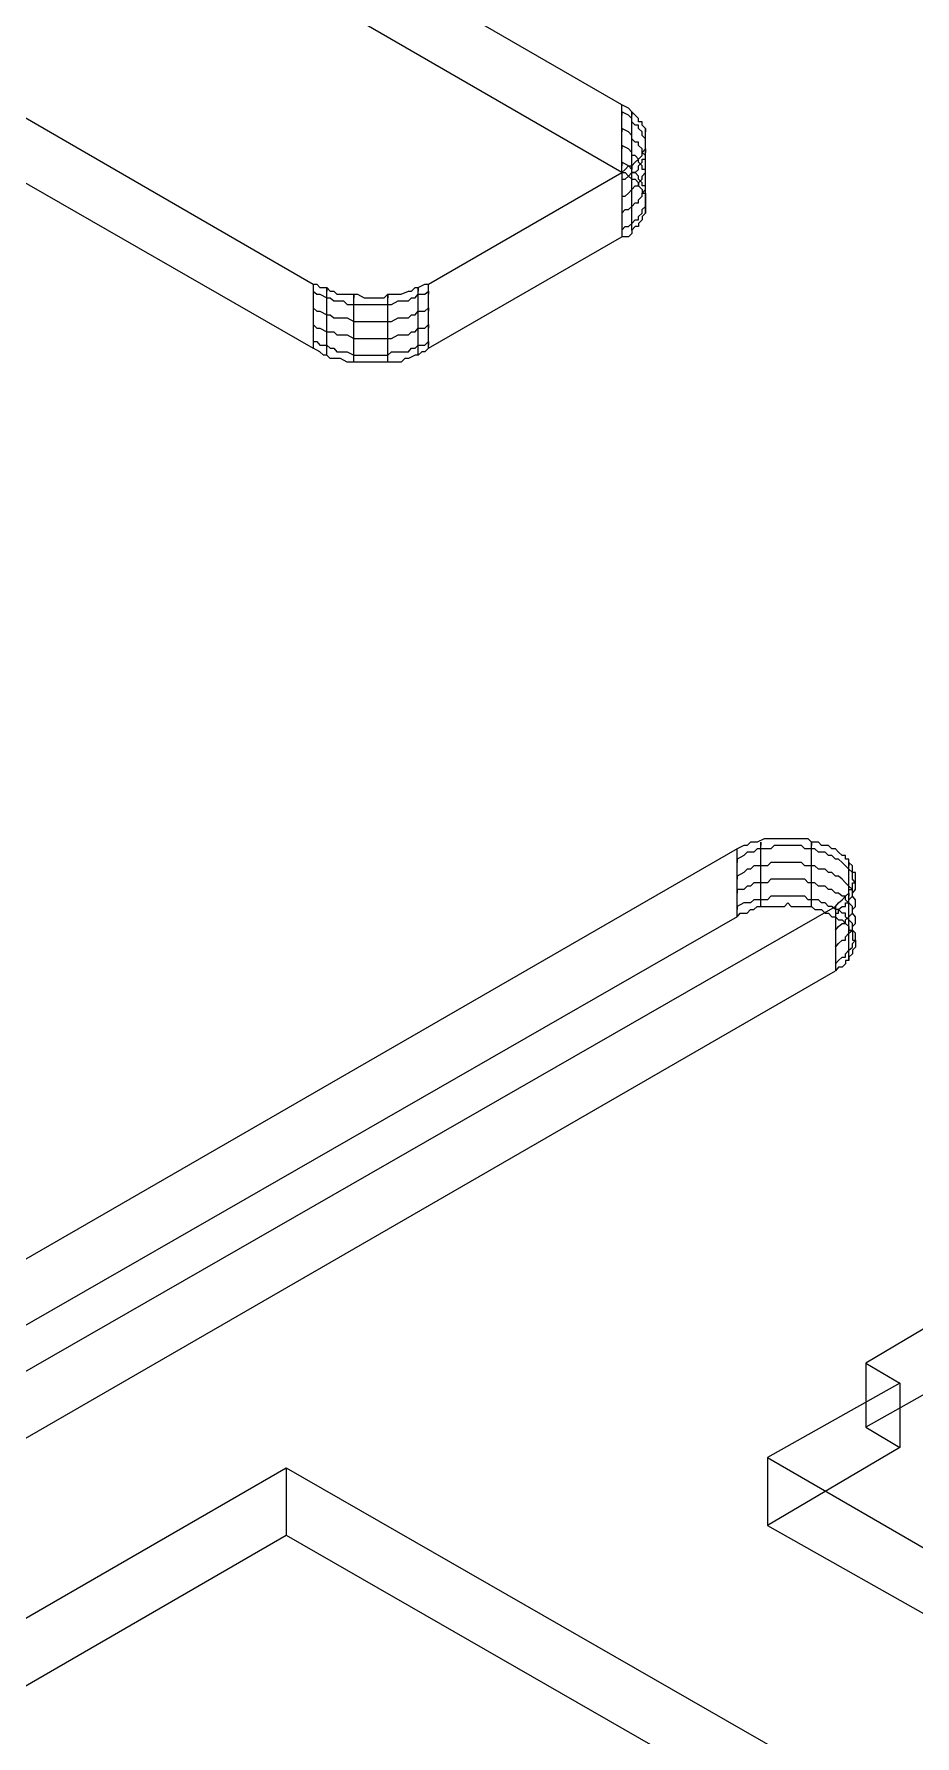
# Model space of a CAD drawing. Header units: millimetres. Extents: x 0 to 2112, y 8 to 1252.
# Drawn here: x 706.8 to 775.4, y 646 to 778.6 of the extents above; entities that cross this region are included whole.
import ezdxf

# ---------------------------------------------------------------- set-up
doc = ezdxf.new("R2010")
doc.units = ezdxf.units.MM
doc.layers.get('0').update_dxf_attribs({"linetype": 'CONTINUOUS'})

msp = doc.modelspace()

# ---------------------------------------------------------------- linework, layer by layer
at = {"color": 9}
for p, q in [((752.609, 773.056), (686.622, 811.241)), ((752.609, 773.056), (686.622, 811.241)), ((752.609, 767.793), (686.622, 805.977)), ((752.609, 767.793), (686.622, 805.977)), ((662.598, 797.299), (728.585, 759.086)), ((662.598, 797.299), (728.585, 759.086)), ((662.598, 792.011), (728.585, 754.098)), ((662.598, 792.011), (728.585, 754.098)), ((753.131, 772.806), (752.609, 773.056)), ((752.609, 767.793), (752.609, 773.056)), ((752.609, 767.793), (752.609, 773.056)), ((753.131, 772.806), (752.609, 773.056)), ((753.131, 772.255), (752.609, 772.53)), ((752.609, 772.53), (752.609, 772.255)), ((753.406, 772.53), (753.131, 772.806)), ((753.406, 772.53), (753.131, 772.806)), ((753.406, 772.008), (753.131, 772.255)), ((753.657, 772.255), (753.406, 772.53)), ((753.406, 772.53), (753.406, 772.53)), ((753.406, 767.267), (753.406, 772.53)), ((753.406, 772.53), (753.406, 772.255)), ((753.657, 772.255), (753.406, 772.53)), ((753.406, 772.53), (753.406, 772.53)), ((753.406, 771.733), (753.406, 772.008)), ((753.657, 771.483), (753.406, 771.733)), ((753.932, 772.008), (753.657, 772.255)), ((753.932, 772.008), (753.657, 772.255)), ((753.932, 771.733), (753.932, 772.008)), ((753.932, 771.733), (753.932, 772.008)), ((754.207, 771.733), (753.932, 771.733)), ((754.207, 771.733), (753.932, 771.733)), ((754.207, 771.483), (754.207, 771.733)), ((754.207, 771.483), (754.207, 771.733)), ((753.131, 770.961), (752.609, 771.208)), ((752.609, 771.208), (752.609, 770.961)), ((753.406, 770.685), (753.131, 770.961)), ((753.406, 770.41), (753.406, 770.685)), ((753.657, 770.163), (753.406, 770.41)), ((753.932, 771.483), (753.657, 771.483)), ((753.932, 771.208), (753.932, 771.483)), ((754.207, 770.961), (753.932, 771.208)), ((754.454, 771.208), (754.207, 771.483)), ((754.454, 771.208), (754.207, 771.483)), ((754.207, 770.685), (754.207, 770.961)), ((754.454, 770.41), (754.207, 770.685)), ((754.454, 770.961), (754.454, 771.208)), ((754.454, 765.948), (754.454, 771.208)), ((754.454, 771.208), (754.454, 770.961)), ((754.454, 770.961), (754.454, 771.208)), ((754.454, 770.685), (754.454, 770.961)), ((754.454, 770.685), (754.454, 770.961)), ((754.454, 770.41), (754.454, 770.685)), ((754.454, 770.41), (754.454, 770.685)), ((754.454, 770.163), (754.454, 770.41)), ((754.454, 770.163), (754.454, 770.41)), ((754.454, 770.41), (754.454, 770.41)), ((754.454, 770.163), (754.454, 770.41)), ((753.131, 769.638), (752.609, 769.888)), ((752.609, 769.888), (752.609, 769.638)), ((753.406, 769.363), (753.131, 769.638)), ((753.406, 769.116), (753.406, 769.363)), ((753.657, 769.116), (753.406, 769.116)), ((753.932, 770.163), (753.657, 770.163)), ((753.932, 768.84), (753.657, 769.116)), ((753.932, 769.888), (753.932, 770.163)), ((754.207, 769.638), (753.932, 769.888)), ((753.932, 768.84), (754.207, 769.116)), ((753.932, 768.84), (754.207, 769.116)), ((754.207, 769.363), (754.454, 769.638)), ((754.207, 769.363), (754.207, 769.638)), ((754.207, 769.363), (754.454, 769.638)), ((754.207, 769.116), (754.207, 769.363)), ((754.454, 769.116), (754.207, 769.363)), ((754.207, 769.116), (754.207, 769.363)), ((754.454, 769.888), (754.454, 770.163)), ((754.454, 770.163), (754.454, 770.163)), ((754.454, 769.888), (754.454, 770.163)), ((754.454, 769.888), (754.454, 770.163)), ((754.454, 770.163), (754.454, 770.163)), ((754.454, 769.638), (754.454, 769.888)), ((754.454, 769.638), (754.454, 769.888)), ((754.454, 769.638), (754.454, 769.888)), ((754.454, 764.625), (754.454, 769.638)), ((754.454, 769.638), (754.454, 769.363)), ((754.454, 769.363), (754.454, 769.638)), ((754.454, 769.116), (754.454, 769.363)), ((754.454, 768.84), (754.454, 769.116)), ((754.454, 769.116), (754.454, 769.116)), ((754.454, 768.84), (754.454, 769.116)), ((737.567, 759.086), (752.609, 767.793)), ((737.567, 759.086), (752.609, 767.793)), ((753.131, 768.315), (752.609, 768.59)), ((752.609, 768.59), (752.609, 768.315)), ((752.609, 767.793), (752.884, 768.04)), ((752.609, 767.793), (752.884, 768.04)), ((752.609, 767.793), (752.884, 767.793)), ((752.609, 767.793), (752.609, 762.776)), ((752.609, 767.793), (752.884, 767.793)), ((752.609, 767.793), (752.609, 762.776)), ((752.884, 768.04), (753.131, 768.315)), ((752.884, 768.04), (753.131, 768.315)), ((752.884, 767.793), (753.131, 767.517)), ((752.884, 767.793), (753.131, 767.517)), ((753.131, 768.315), (753.406, 768.315)), ((753.406, 768.04), (753.131, 768.315)), ((753.131, 768.315), (753.406, 768.315)), ((753.131, 767.517), (753.406, 767.793)), ((753.406, 768.315), (753.657, 768.59)), ((753.406, 768.315), (753.657, 768.59)), ((753.406, 763.302), (753.406, 768.315)), ((753.406, 768.315), (753.406, 768.04)), ((753.406, 767.793), (753.406, 768.04)), ((753.657, 767.793), (753.406, 767.793)), ((753.406, 767.793), (753.657, 767.793)), ((753.657, 768.59), (753.932, 768.84)), ((753.657, 768.59), (753.932, 768.84)), ((753.657, 767.793), (753.932, 768.04)), ((753.932, 767.517), (753.657, 767.793)), ((753.932, 768.84), (753.932, 768.84)), ((753.932, 768.59), (753.932, 768.84)), ((753.932, 768.84), (753.932, 768.84)), ((754.207, 768.315), (753.932, 768.59)), ((753.932, 768.315), (754.207, 768.59)), ((753.932, 768.04), (753.932, 768.315)), ((754.207, 768.59), (754.207, 768.84)), ((754.207, 768.84), (754.454, 768.84)), ((754.207, 768.04), (754.207, 768.315)), ((754.454, 768.04), (754.207, 768.04)), ((754.207, 767.517), (754.454, 767.793)), ((754.454, 768.59), (754.454, 768.84)), ((754.454, 768.315), (754.454, 768.59)), ((754.454, 768.04), (754.454, 768.315)), ((754.454, 767.793), (754.454, 768.04)), ((754.454, 767.793), (754.454, 768.04)), ((754.454, 767.517), (754.454, 767.793)), ((754.454, 767.793), (754.454, 767.793)), ((752.609, 767.267), (752.884, 767.267)), ((752.884, 767.267), (753.131, 767.517)), ((753.131, 767.517), (753.406, 767.267)), ((753.131, 767.517), (753.406, 767.267)), ((753.131, 766.194), (753.406, 766.47)), ((753.406, 767.267), (753.657, 767.267)), ((753.406, 767.267), (753.657, 767.267)), ((753.406, 766.47), (753.657, 766.745)), ((753.657, 767.267), (753.932, 766.992)), ((753.657, 767.267), (753.932, 766.992)), ((753.657, 766.745), (753.932, 766.745)), ((753.932, 767.267), (753.932, 767.517)), ((754.207, 766.992), (753.932, 767.267)), ((753.932, 766.992), (754.207, 767.267)), ((753.932, 766.992), (753.932, 766.745)), ((753.932, 766.745), (753.932, 766.992)), ((753.932, 766.992), (753.932, 766.745)), ((753.932, 766.745), (754.207, 766.47)), ((753.932, 766.745), (754.207, 766.47)), ((754.207, 767.267), (754.207, 767.517)), ((754.207, 766.745), (754.207, 766.992)), ((754.454, 766.745), (754.207, 766.745)), ((754.207, 766.47), (754.207, 766.194)), ((754.207, 766.194), (754.454, 766.47)), ((754.207, 766.47), (754.207, 766.194)), ((754.454, 767.267), (754.454, 767.517)), ((754.454, 766.992), (754.454, 767.267)), ((754.454, 766.745), (754.454, 766.992)), ((754.454, 766.47), (754.454, 766.745)), ((754.454, 766.47), (754.454, 766.745)), ((754.454, 766.194), (754.454, 766.47)), ((754.454, 766.47), (754.454, 766.47)), ((752.609, 765.948), (752.884, 765.948)), ((752.884, 765.948), (753.131, 766.194)), ((753.131, 764.9), (753.406, 765.147)), ((753.406, 765.147), (753.657, 765.422)), ((753.657, 765.422), (753.932, 765.422)), ((753.932, 765.672), (754.207, 765.948)), ((753.932, 765.422), (753.932, 765.672)), ((754.207, 766.194), (754.454, 766.194)), ((754.207, 765.948), (754.207, 766.194)), ((754.207, 766.194), (754.454, 766.194)), ((754.207, 764.9), (754.454, 765.147)), ((754.454, 766.194), (754.454, 765.948)), ((754.454, 765.948), (754.454, 766.194)), ((754.454, 766.194), (754.454, 765.948)), ((754.454, 765.948), (754.454, 765.672)), ((754.454, 765.672), (754.454, 765.948)), ((754.454, 765.948), (754.454, 765.672)), ((754.454, 765.672), (754.454, 765.422)), ((754.454, 765.422), (754.454, 765.672)), ((754.454, 765.672), (754.454, 765.422)), ((754.454, 765.422), (754.454, 765.147)), ((754.454, 765.147), (754.454, 765.422)), ((754.454, 765.422), (754.454, 765.422)), ((754.454, 765.422), (754.454, 765.147)), ((754.454, 765.147), (754.454, 764.9)), ((754.454, 765.147), (754.454, 764.9)), ((752.609, 764.625), (752.884, 764.9)), ((752.884, 764.9), (753.131, 764.9)), ((753.131, 763.577), (753.406, 763.824)), ((753.406, 763.824), (753.657, 764.099)), ((753.657, 764.099), (753.932, 764.099)), ((753.932, 764.374), (754.207, 764.625)), ((753.932, 764.099), (753.932, 764.374)), ((754.207, 764.099), (753.932, 763.824)), ((754.207, 764.099), (753.932, 763.824)), ((753.932, 763.824), (753.932, 763.577)), ((753.932, 763.824), (753.932, 763.577)), ((754.207, 764.625), (754.207, 764.9)), ((754.454, 764.625), (754.207, 764.374)), ((754.454, 764.625), (754.207, 764.374)), ((754.207, 764.374), (754.207, 764.099)), ((754.207, 764.374), (754.207, 764.099)), ((754.454, 764.9), (754.454, 764.625)), ((754.454, 764.9), (754.454, 764.625)), ((754.454, 764.625), (754.454, 764.625)), ((754.454, 764.625), (754.454, 764.625)), ((737.567, 754.098), (752.609, 762.776)), ((737.567, 754.098), (752.609, 762.776)), ((752.609, 763.302), (752.884, 763.577)), ((753.131, 762.776), (752.609, 762.776)), ((753.131, 762.776), (752.609, 762.776)), ((752.884, 763.577), (753.131, 763.577)), ((753.406, 763.051), (753.131, 762.776)), ((753.406, 763.051), (753.131, 762.776)), ((753.657, 763.577), (753.406, 763.302)), ((753.657, 763.577), (753.406, 763.302)), ((753.406, 763.302), (753.406, 763.051)), ((753.406, 763.302), (753.406, 763.051)), ((753.932, 763.577), (753.657, 763.577)), ((753.932, 763.577), (753.657, 763.577)), ((728.585, 759.086), (728.86, 759.086)), ((728.585, 759.086), (728.585, 754.098)), ((728.585, 759.086), (728.86, 759.086)), ((728.585, 759.086), (728.585, 754.098)), ((728.585, 758.56), (728.86, 758.313)), ((728.86, 759.086), (729.107, 758.839)), ((728.86, 759.086), (729.107, 758.839)), ((729.107, 758.839), (729.657, 758.839)), ((729.107, 758.839), (729.657, 758.839)), ((729.657, 758.839), (729.908, 758.56)), ((729.657, 753.576), (729.657, 758.839)), ((729.657, 758.839), (729.657, 758.56)), ((729.657, 758.839), (729.908, 758.56)), ((729.908, 758.56), (730.179, 758.56)), ((729.908, 758.56), (730.179, 758.56)), ((730.179, 758.56), (730.43, 758.313)), ((730.179, 758.56), (730.43, 758.313)), ((735.443, 758.313), (735.997, 758.56)), ((735.443, 758.313), (735.997, 758.56)), ((735.997, 758.56), (736.244, 758.56)), ((735.997, 758.56), (736.244, 758.56)), ((736.244, 758.56), (736.519, 758.839)), ((736.244, 758.56), (736.519, 758.839)), ((736.519, 758.839), (736.766, 758.839)), ((736.519, 758.839), (736.766, 758.839)), ((736.766, 758.839), (737.291, 759.086)), ((736.766, 758.839), (737.291, 759.086)), ((736.766, 753.576), (736.766, 758.839)), ((736.766, 758.839), (736.766, 758.56)), ((737.291, 759.086), (737.567, 759.086)), ((737.291, 759.086), (737.567, 759.086)), ((737.291, 758.313), (737.567, 758.56)), ((737.567, 754.098), (737.567, 759.086)), ((737.567, 754.098), (737.567, 759.086)), ((737.567, 758.56), (737.567, 758.313)), ((728.585, 757.241), (728.86, 756.991)), ((728.86, 758.313), (729.107, 758.313)), ((729.107, 758.313), (729.657, 758.038)), ((729.657, 758.038), (729.908, 758.038)), ((729.908, 758.038), (730.179, 757.791)), ((730.179, 757.791), (730.43, 757.791)), ((730.43, 758.313), (730.952, 758.313)), ((730.43, 758.313), (730.952, 758.313)), ((730.43, 757.791), (730.952, 757.791)), ((730.952, 758.313), (731.227, 758.313)), ((730.952, 758.313), (731.227, 758.313)), ((730.952, 757.791), (731.227, 757.516)), ((731.227, 758.313), (731.753, 758.313)), ((731.227, 758.313), (731.753, 758.313)), ((731.227, 757.516), (731.753, 757.516)), ((731.753, 758.313), (732.028, 758.313)), ((731.753, 753.025), (731.753, 758.313)), ((731.753, 758.313), (731.753, 758.038)), ((731.753, 758.313), (732.028, 758.313)), ((731.753, 757.516), (732.028, 757.516)), ((732.028, 758.313), (732.55, 758.038)), ((732.028, 758.313), (732.55, 758.038)), ((732.028, 757.516), (732.55, 757.516)), ((732.55, 758.038), (732.825, 758.038)), ((732.55, 758.038), (732.825, 758.038)), ((732.55, 757.516), (732.825, 757.516)), ((732.825, 758.038), (733.351, 758.038)), ((732.825, 758.038), (733.351, 758.038)), ((732.825, 757.516), (733.351, 757.516)), ((733.351, 758.038), (733.598, 758.038)), ((733.351, 758.038), (733.598, 758.038)), ((733.351, 757.516), (733.598, 757.516)), ((733.598, 758.038), (734.123, 758.038)), ((733.598, 758.038), (734.123, 758.038)), ((733.598, 757.516), (734.123, 757.516)), ((734.123, 758.038), (734.395, 758.313)), ((734.123, 758.038), (734.395, 758.313)), ((734.123, 757.516), (734.395, 757.516)), ((734.395, 758.313), (734.674, 758.313)), ((734.395, 753.025), (734.395, 758.313)), ((734.395, 758.313), (734.395, 758.038)), ((734.395, 758.313), (734.674, 758.313)), ((734.395, 757.516), (734.674, 757.516)), ((734.674, 758.313), (735.196, 758.313)), ((734.674, 758.313), (735.196, 758.313)), ((734.674, 757.516), (735.196, 757.791)), ((735.196, 758.313), (735.443, 758.313)), ((735.196, 758.313), (735.443, 758.313)), ((735.196, 757.791), (735.443, 757.791)), ((735.443, 757.791), (735.997, 757.791)), ((735.997, 757.791), (736.244, 758.038)), ((736.244, 758.038), (736.519, 758.038)), ((736.519, 758.038), (736.766, 758.313)), ((736.766, 758.313), (737.291, 758.313)), ((737.291, 756.991), (737.567, 757.241)), ((737.567, 757.241), (737.567, 756.991)), ((728.585, 755.946), (728.86, 755.668)), ((728.86, 756.991), (729.107, 756.991)), ((728.86, 755.668), (729.107, 755.668)), ((729.107, 756.991), (729.657, 756.715)), ((729.107, 755.668), (729.657, 755.392)), ((729.657, 756.715), (729.908, 756.715)), ((729.908, 756.715), (730.179, 756.468)), ((730.179, 756.468), (730.43, 756.468)), ((730.43, 756.468), (730.952, 756.468)), ((730.952, 756.468), (731.227, 756.468)), ((731.227, 756.468), (731.753, 756.193)), ((731.753, 756.193), (732.028, 756.193)), ((732.028, 756.193), (732.55, 756.193)), ((732.55, 756.193), (732.825, 756.193)), ((732.825, 756.193), (733.351, 756.193)), ((733.351, 756.193), (733.598, 756.193)), ((733.598, 756.193), (734.123, 756.193)), ((734.123, 756.193), (734.395, 756.193)), ((734.395, 756.193), (734.674, 756.193)), ((734.674, 756.193), (735.196, 756.468)), ((735.196, 756.468), (735.443, 756.468)), ((735.443, 756.468), (735.997, 756.468)), ((735.997, 756.468), (736.244, 756.715)), ((736.244, 756.715), (736.519, 756.715)), ((736.519, 756.715), (736.766, 756.991)), ((736.519, 755.392), (736.766, 755.668)), ((736.766, 756.991), (737.291, 756.991)), ((736.766, 755.668), (737.291, 755.668)), ((737.291, 755.668), (737.567, 755.946)), ((737.567, 755.946), (737.567, 755.668)), ((728.585, 754.623), (728.86, 754.623)), ((728.86, 754.623), (729.107, 754.345)), ((729.107, 754.345), (729.657, 754.345)), ((729.657, 755.392), (729.908, 755.392)), ((729.657, 754.345), (729.908, 754.098)), ((729.908, 755.392), (730.179, 755.392)), ((730.179, 755.392), (730.43, 755.146)), ((730.43, 755.146), (730.952, 755.146)), ((730.952, 755.146), (731.227, 755.146)), ((731.227, 755.146), (731.753, 754.87)), ((731.753, 754.87), (732.028, 754.87)), ((732.028, 754.87), (732.55, 754.87)), ((732.55, 754.87), (732.825, 754.87)), ((732.825, 754.87), (733.351, 754.87)), ((733.351, 754.87), (733.598, 754.87)), ((733.598, 754.87), (734.123, 754.87)), ((734.123, 754.87), (734.395, 754.87)), ((734.395, 754.87), (734.674, 754.87)), ((734.674, 754.87), (735.196, 755.146)), ((735.196, 755.146), (735.443, 755.146)), ((735.443, 755.146), (735.997, 755.146)), ((735.997, 755.146), (736.244, 755.392)), ((736.244, 755.392), (736.519, 755.392)), ((736.519, 754.098), (736.766, 754.345)), ((736.766, 754.345), (737.291, 754.345)), ((737.291, 754.345), (737.567, 754.623)), ((737.567, 754.623), (737.567, 754.345)), ((729.107, 753.823), (728.585, 754.098)), ((729.107, 753.823), (728.585, 754.098)), ((729.382, 753.576), (729.107, 753.823)), ((729.382, 753.576), (729.107, 753.823)), ((729.657, 753.576), (729.382, 753.576)), ((729.657, 753.576), (729.382, 753.576)), ((729.908, 753.301), (729.657, 753.576)), ((729.908, 753.301), (729.657, 753.576)), ((729.908, 754.098), (730.179, 754.098)), ((730.43, 753.301), (729.908, 753.301)), ((730.43, 753.301), (729.908, 753.301)), ((730.179, 754.098), (730.43, 753.823)), ((730.43, 753.823), (730.952, 753.823)), ((730.705, 753.301), (730.43, 753.301)), ((730.705, 753.301), (730.43, 753.301)), ((731.227, 753.025), (730.705, 753.301)), ((731.227, 753.025), (730.705, 753.301)), ((730.952, 753.823), (731.227, 753.823)), ((731.227, 753.823), (731.753, 753.576)), ((731.502, 753.025), (731.227, 753.025)), ((731.502, 753.025), (731.227, 753.025)), ((731.753, 753.025), (731.502, 753.025)), ((731.753, 753.025), (731.502, 753.025)), ((731.753, 753.576), (732.028, 753.576)), ((732.275, 753.025), (731.753, 753.025)), ((732.275, 753.025), (731.753, 753.025)), ((732.028, 753.576), (732.55, 753.576)), ((732.55, 753.025), (732.275, 753.025)), ((732.55, 753.025), (732.275, 753.025)), ((732.55, 753.576), (732.825, 753.576)), ((733.076, 753.025), (732.55, 753.025)), ((733.076, 753.025), (732.55, 753.025)), ((732.825, 753.576), (733.351, 753.576)), ((733.351, 753.025), (733.076, 753.025)), ((733.351, 753.025), (733.076, 753.025)), ((733.351, 753.576), (733.598, 753.576)), ((733.873, 753.025), (733.351, 753.025)), ((733.873, 753.025), (733.351, 753.025)), ((733.598, 753.576), (734.123, 753.576)), ((734.123, 753.025), (733.873, 753.025)), ((734.123, 753.025), (733.873, 753.025)), ((734.123, 753.576), (734.395, 753.576)), ((734.674, 753.025), (734.123, 753.025)), ((734.674, 753.025), (734.123, 753.025)), ((734.395, 753.576), (734.674, 753.823)), ((734.674, 753.823), (735.196, 753.823)), ((734.921, 753.025), (734.674, 753.025)), ((734.921, 753.025), (734.674, 753.025)), ((735.443, 753.025), (734.921, 753.025)), ((735.443, 753.025), (734.921, 753.025)), ((735.196, 753.823), (735.443, 753.823)), ((735.443, 753.823), (735.997, 753.823)), ((735.718, 753.301), (735.443, 753.025)), ((735.718, 753.301), (735.443, 753.025)), ((735.997, 753.301), (735.718, 753.301)), ((735.997, 753.301), (735.718, 753.301)), ((735.997, 753.823), (736.244, 754.098)), ((736.519, 753.576), (735.997, 753.301)), ((736.519, 753.576), (735.997, 753.301)), ((736.244, 754.098), (736.519, 754.098)), ((736.766, 753.576), (736.519, 753.576)), ((736.766, 753.576), (736.519, 753.576)), ((737.041, 753.823), (736.766, 753.576)), ((737.041, 753.823), (736.766, 753.576)), ((737.291, 753.823), (737.041, 753.823)), ((737.291, 753.823), (737.041, 753.823)), ((737.567, 754.098), (737.291, 753.823)), ((737.567, 754.098), (737.291, 753.823)), ((761.591, 715.112), (663.921, 658.742)), ((761.591, 715.112), (663.921, 658.742)), ((762.113, 715.359), (761.591, 715.112)), ((762.113, 715.359), (761.591, 715.112)), ((761.591, 709.824), (761.591, 715.112)), ((761.591, 709.824), (761.591, 715.112)), ((762.113, 714.59), (761.591, 714.315)), ((762.392, 715.359), (762.113, 715.359)), ((762.392, 715.359), (762.113, 715.359)), ((762.392, 714.837), (762.113, 714.59)), ((762.639, 715.634), (762.392, 715.359)), ((762.639, 715.634), (762.392, 715.359)), ((762.639, 714.837), (762.392, 714.837)), ((762.914, 715.634), (762.639, 715.634)), ((762.914, 715.634), (762.639, 715.634)), ((762.914, 714.837), (762.639, 714.837)), ((763.161, 715.634), (762.914, 715.634)), ((763.161, 715.634), (762.914, 715.634)), ((763.161, 715.112), (762.914, 714.837)), ((763.715, 715.885), (763.161, 715.634)), ((763.715, 715.885), (763.161, 715.634)), ((763.715, 715.112), (763.161, 715.112)), ((763.436, 710.621), (763.436, 715.634)), ((763.436, 715.634), (763.436, 715.359)), ((763.961, 715.885), (763.715, 715.885)), ((763.961, 715.885), (763.715, 715.885)), ((763.961, 715.112), (763.715, 715.112)), ((764.237, 715.885), (763.961, 715.885)), ((764.237, 715.885), (763.961, 715.885)), ((764.237, 715.112), (763.961, 715.112)), ((764.484, 715.885), (764.237, 715.885)), ((764.484, 715.885), (764.237, 715.885)), ((764.484, 715.359), (764.237, 715.112)), ((764.759, 715.885), (764.484, 715.885)), ((764.759, 715.885), (764.484, 715.885)), ((764.759, 715.359), (764.484, 715.359)), ((765.281, 715.885), (764.759, 715.885)), ((765.281, 715.885), (764.759, 715.885)), ((765.281, 715.359), (764.759, 715.359)), ((765.56, 715.885), (765.281, 715.885)), ((765.56, 715.885), (765.281, 715.885)), ((765.56, 715.359), (765.281, 715.359)), ((765.806, 715.885), (765.56, 715.885)), ((765.806, 715.885), (765.56, 715.885)), ((765.806, 715.359), (765.56, 715.359)), ((766.082, 715.885), (765.806, 715.885)), ((766.082, 715.885), (765.806, 715.885)), ((766.082, 715.359), (765.806, 715.359)), ((766.604, 715.885), (766.082, 715.885)), ((766.604, 715.885), (766.082, 715.885)), ((766.604, 715.359), (766.082, 715.359)), ((766.882, 715.885), (766.604, 715.885)), ((766.882, 715.885), (766.604, 715.885)), ((766.882, 715.112), (766.604, 715.359)), ((767.129, 715.885), (766.882, 715.885)), ((767.129, 715.885), (766.882, 715.885)), ((767.129, 715.112), (766.882, 715.112)), ((767.405, 715.634), (767.129, 715.885)), ((767.405, 715.634), (767.129, 715.885)), ((767.405, 715.112), (767.129, 715.112)), ((767.652, 715.634), (767.405, 715.634)), ((767.405, 710.621), (767.405, 715.634)), ((767.405, 715.634), (767.405, 715.359)), ((767.652, 715.634), (767.405, 715.634)), ((767.652, 715.112), (767.405, 715.112)), ((767.927, 715.634), (767.652, 715.634)), ((767.927, 715.634), (767.652, 715.634)), ((767.927, 714.837), (767.652, 715.112)), ((768.177, 715.359), (767.927, 715.634)), ((768.177, 715.359), (767.927, 715.634)), ((768.177, 714.837), (767.927, 714.837)), ((768.452, 715.359), (768.177, 715.359)), ((768.452, 715.359), (768.177, 715.359)), ((768.452, 714.837), (768.177, 714.837)), ((768.727, 715.359), (768.452, 715.359)), ((768.727, 715.359), (768.452, 715.359)), ((768.727, 714.59), (768.452, 714.837)), ((768.974, 715.112), (768.727, 715.359)), ((768.974, 715.112), (768.727, 715.359)), ((768.974, 714.59), (768.727, 714.59)), ((769.25, 715.112), (768.974, 715.112)), ((769.25, 715.112), (768.974, 715.112)), ((769.25, 714.315), (768.974, 714.59)), ((769.497, 714.837), (769.25, 715.112)), ((769.497, 714.837), (769.25, 715.112)), ((769.775, 714.59), (769.497, 714.837)), ((769.775, 714.59), (769.497, 714.837)), ((770.05, 714.59), (769.775, 714.59)), ((770.05, 714.59), (769.775, 714.59)), ((770.05, 714.315), (770.05, 714.59)), ((770.05, 714.315), (770.05, 714.59)), ((761.591, 714.315), (761.591, 714.04)), ((762.113, 713.267), (761.591, 712.992)), ((762.392, 713.514), (762.113, 713.267)), ((762.639, 713.514), (762.392, 713.514)), ((762.914, 713.789), (762.639, 713.514)), ((763.161, 713.789), (762.914, 713.789)), ((763.715, 713.789), (763.161, 713.789)), ((763.961, 713.789), (763.715, 713.789)), ((764.237, 714.04), (763.961, 713.789)), ((764.484, 714.04), (764.237, 714.04)), ((764.759, 714.04), (764.484, 714.04)), ((765.281, 714.04), (764.759, 714.04)), ((765.56, 714.04), (765.281, 714.04)), ((765.806, 714.04), (765.56, 714.04)), ((766.082, 714.04), (765.806, 714.04)), ((766.604, 714.04), (766.082, 714.04)), ((766.882, 713.789), (766.604, 714.04)), ((767.129, 713.789), (766.882, 713.789)), ((767.405, 713.789), (767.129, 713.789)), ((767.652, 713.789), (767.405, 713.789)), ((767.927, 713.514), (767.652, 713.789)), ((768.177, 713.514), (767.927, 713.514)), ((768.452, 713.514), (768.177, 713.514)), ((768.727, 713.267), (768.452, 713.514)), ((768.974, 713.267), (768.727, 713.267)), ((769.25, 712.992), (768.974, 713.267)), ((769.497, 714.315), (769.25, 714.315)), ((769.775, 714.04), (769.497, 714.315)), ((770.05, 713.789), (769.775, 714.04)), ((770.297, 714.315), (770.05, 714.315)), ((770.297, 714.315), (770.05, 714.315)), ((770.297, 713.514), (770.05, 713.789)), ((770.05, 713.789), (770.05, 713.789)), ((770.297, 714.04), (770.297, 714.315)), ((770.297, 714.04), (770.297, 714.315)), ((770.573, 713.789), (770.297, 714.04)), ((770.297, 708.776), (770.297, 714.04)), ((770.297, 714.04), (770.297, 713.789)), ((770.573, 713.789), (770.297, 714.04)), ((770.573, 713.267), (770.297, 713.514)), ((770.297, 713.514), (770.297, 713.514)), ((770.573, 713.514), (770.573, 713.789)), ((770.573, 713.789), (770.573, 713.789)), ((770.573, 713.514), (770.573, 713.789)), ((770.573, 713.789), (770.573, 713.789)), ((770.573, 713.267), (770.573, 713.514)), ((770.573, 713.267), (770.573, 713.514)), ((770.819, 713.267), (770.573, 713.267)), ((770.573, 712.992), (770.573, 713.267)), ((770.819, 713.267), (770.573, 713.267)), ((770.819, 712.992), (770.819, 713.267)), ((770.819, 712.992), (770.819, 713.267)), ((761.591, 712.992), (761.591, 712.745)), ((762.113, 711.944), (761.591, 711.944)), ((761.591, 711.944), (761.591, 711.669)), ((762.392, 712.191), (762.113, 711.944)), ((762.639, 712.191), (762.392, 712.191)), ((762.914, 712.466), (762.639, 712.191)), ((763.161, 712.466), (762.914, 712.466)), ((763.715, 712.466), (763.161, 712.466)), ((763.961, 712.466), (763.715, 712.466)), ((764.237, 712.745), (763.961, 712.466)), ((764.484, 712.745), (764.237, 712.745)), ((764.759, 712.745), (764.484, 712.745)), ((765.281, 712.745), (764.759, 712.745)), ((765.56, 712.745), (765.281, 712.745)), ((765.806, 712.745), (765.56, 712.745)), ((766.082, 712.745), (765.806, 712.745)), ((766.604, 712.745), (766.082, 712.745)), ((766.882, 712.745), (766.604, 712.745)), ((767.129, 712.466), (766.882, 712.745)), ((767.405, 712.466), (767.129, 712.466)), ((767.652, 712.466), (767.405, 712.466)), ((767.927, 712.191), (767.652, 712.466)), ((768.177, 712.191), (767.927, 712.191)), ((768.452, 712.191), (768.177, 712.191)), ((768.727, 711.944), (768.452, 712.191)), ((768.974, 711.944), (768.727, 711.944)), ((769.25, 711.669), (768.974, 711.944)), ((769.497, 712.992), (769.25, 712.992)), ((769.775, 712.745), (769.497, 712.992)), ((770.05, 712.466), (769.775, 712.745)), ((770.297, 712.191), (770.05, 712.466)), ((770.05, 712.466), (770.05, 712.466)), ((770.573, 711.944), (770.297, 712.191)), ((770.297, 712.191), (770.297, 712.191)), ((770.297, 711.669), (770.297, 711.944)), ((770.297, 711.944), (770.573, 711.944)), ((770.297, 711.669), (770.297, 711.944)), ((770.297, 711.944), (770.573, 711.944)), ((770.573, 712.745), (770.573, 712.992)), ((770.819, 712.466), (770.573, 712.745)), ((770.573, 712.745), (770.573, 712.745)), ((770.573, 712.191), (770.573, 712.466)), ((770.573, 712.466), (770.819, 712.466)), ((770.573, 712.191), (770.573, 712.466)), ((770.573, 712.466), (770.819, 712.466)), ((770.573, 711.944), (770.573, 712.191)), ((770.573, 711.944), (770.573, 712.191)), ((770.573, 711.669), (770.573, 711.944)), ((770.573, 711.669), (770.819, 711.944)), ((770.819, 712.745), (770.819, 712.992)), ((770.819, 712.745), (770.819, 712.992)), ((770.819, 712.466), (770.819, 712.745)), ((770.819, 712.466), (770.819, 712.745)), ((770.819, 712.191), (770.819, 712.466)), ((770.819, 711.944), (770.819, 712.191)), ((770.819, 712.191), (770.819, 712.191)), ((671.58, 654.526), (769.25, 710.621)), ((671.58, 654.526), (769.25, 710.621)), ((762.113, 710.897), (761.591, 710.621)), ((761.591, 710.621), (761.591, 710.375)), ((762.392, 710.897), (762.113, 710.897)), ((762.639, 710.897), (762.392, 710.897)), ((762.914, 711.144), (762.639, 710.897)), ((763.161, 711.144), (762.914, 711.144)), ((762.914, 710.375), (763.161, 710.621)), ((762.914, 710.375), (763.161, 710.621)), ((763.715, 711.144), (763.161, 711.144)), ((763.161, 710.621), (763.715, 710.621)), ((763.161, 710.621), (763.715, 710.621)), ((763.961, 711.144), (763.715, 711.144)), ((763.715, 710.621), (763.961, 710.621)), ((763.715, 710.621), (763.961, 710.621)), ((764.237, 711.422), (763.961, 711.144)), ((763.961, 710.621), (764.237, 710.621)), ((763.961, 710.621), (764.237, 710.621)), ((764.484, 711.422), (764.237, 711.422)), ((764.237, 710.621), (764.484, 710.621)), ((764.237, 710.621), (764.484, 710.621)), ((764.759, 711.422), (764.484, 711.422)), ((764.484, 710.621), (764.759, 710.621)), ((764.484, 710.621), (764.759, 710.621)), ((765.281, 711.422), (764.759, 711.422)), ((764.759, 710.621), (765.281, 710.621)), ((764.759, 710.621), (765.281, 710.621)), ((765.56, 711.422), (765.281, 711.422)), ((765.281, 710.621), (765.56, 710.897)), ((765.281, 710.621), (765.56, 710.897)), ((765.806, 711.422), (765.56, 711.422)), ((765.56, 710.897), (765.806, 710.621)), ((765.56, 710.897), (765.806, 710.621)), ((766.082, 711.422), (765.806, 711.422)), ((765.806, 710.621), (766.082, 710.621)), ((765.806, 710.621), (766.082, 710.621)), ((766.604, 711.422), (766.082, 711.422)), ((766.082, 710.621), (766.604, 710.621)), ((766.082, 710.621), (766.604, 710.621)), ((766.882, 711.422), (766.604, 711.422)), ((766.604, 710.621), (766.882, 710.621)), ((766.604, 710.621), (766.882, 710.621)), ((767.129, 711.144), (766.882, 711.422)), ((766.882, 710.621), (767.129, 710.621)), ((766.882, 710.621), (767.129, 710.621)), ((767.405, 711.144), (767.129, 711.144)), ((767.129, 710.621), (767.405, 710.621)), ((767.129, 710.621), (767.405, 710.621)), ((767.652, 711.144), (767.405, 711.144)), ((767.405, 710.621), (767.652, 710.375)), ((767.405, 710.621), (767.652, 710.375)), ((767.927, 711.144), (767.652, 711.144)), ((768.177, 710.897), (767.927, 711.144)), ((768.452, 710.897), (768.177, 710.897)), ((768.727, 710.621), (768.452, 710.897)), ((768.974, 710.621), (768.727, 710.621)), ((769.25, 710.375), (768.974, 710.621)), ((769.497, 711.669), (769.25, 711.669)), ((769.25, 710.621), (769.497, 710.897)), ((769.25, 710.621), (769.497, 710.897)), ((769.25, 710.621), (769.25, 705.608)), ((769.25, 710.621), (769.25, 705.608)), ((769.775, 711.422), (769.497, 711.669)), ((769.497, 710.897), (769.775, 711.144)), ((769.497, 710.897), (769.775, 711.144)), ((769.497, 710.897), (769.497, 710.897)), ((769.497, 710.897), (769.497, 710.897)), ((769.497, 710.375), (769.775, 710.621)), ((769.775, 711.144), (770.05, 711.422)), ((770.05, 711.422), (769.775, 711.422)), ((769.775, 711.144), (770.05, 711.422)), ((769.775, 710.621), (770.05, 710.621)), ((770.05, 711.422), (770.297, 711.669)), ((770.05, 711.422), (770.297, 711.669)), ((770.05, 711.422), (770.05, 711.422)), ((770.05, 711.144), (770.05, 711.422)), ((770.05, 711.422), (770.05, 711.422)), ((770.297, 710.897), (770.05, 711.144)), ((770.05, 710.621), (770.05, 710.897)), ((770.05, 710.897), (770.297, 710.897)), ((770.297, 706.406), (770.297, 711.669)), ((770.297, 711.669), (770.297, 711.422)), ((770.297, 711.144), (770.573, 711.422)), ((770.297, 710.897), (770.297, 711.144)), ((770.573, 710.621), (770.297, 710.897)), ((770.297, 710.897), (770.297, 710.897)), ((770.573, 711.422), (770.573, 711.669)), ((770.573, 711.669), (770.573, 711.669)), ((770.573, 711.422), (770.573, 711.669)), ((770.819, 711.144), (770.573, 711.422)), ((770.573, 711.422), (770.573, 711.422)), ((770.573, 710.375), (770.573, 710.621)), ((770.573, 710.375), (770.819, 710.621)), ((770.819, 710.897), (770.819, 711.144)), ((770.819, 710.621), (770.819, 710.897)), ((770.819, 710.897), (770.819, 710.897)), ((761.591, 709.824), (663.921, 653.729)), ((761.591, 709.824), (663.921, 653.729)), ((761.591, 709.824), (761.838, 710.099)), ((761.591, 709.824), (761.838, 710.099)), ((761.838, 710.099), (762.113, 710.099)), ((761.838, 710.099), (762.113, 710.099)), ((762.113, 710.099), (762.392, 710.099)), ((762.113, 710.099), (762.392, 710.099)), ((762.392, 710.099), (762.639, 710.375)), ((762.392, 710.099), (762.639, 710.375)), ((762.639, 710.375), (762.914, 710.375)), ((762.639, 710.375), (762.914, 710.375)), ((767.652, 710.375), (767.927, 710.375)), ((767.652, 710.375), (767.927, 710.375)), ((767.927, 710.375), (768.177, 710.375)), ((767.927, 710.375), (768.177, 710.375)), ((768.177, 710.375), (768.452, 710.099)), ((768.177, 710.375), (768.452, 710.099)), ((768.452, 710.099), (768.727, 710.099)), ((768.452, 710.099), (768.727, 710.099)), ((768.727, 710.099), (768.974, 709.824)), ((768.727, 710.099), (768.974, 709.824)), ((768.974, 709.824), (769.25, 709.824)), ((768.974, 709.824), (769.25, 709.824)), ((769.497, 710.375), (769.25, 710.375)), ((769.25, 710.099), (769.497, 710.099)), ((769.25, 709.824), (769.497, 709.574)), ((769.25, 709.824), (769.497, 709.574)), ((769.775, 710.099), (769.497, 710.375)), ((769.497, 710.099), (769.497, 710.375)), ((769.497, 709.574), (769.775, 709.574)), ((769.497, 709.574), (769.775, 709.574)), ((769.497, 709.052), (769.775, 709.299)), ((770.05, 710.099), (769.775, 710.099)), ((769.775, 709.574), (770.05, 709.299)), ((769.775, 709.574), (770.05, 709.299)), ((769.775, 709.299), (770.05, 709.299)), ((770.05, 709.824), (770.05, 710.099)), ((770.297, 709.574), (770.05, 709.824)), ((770.05, 709.574), (770.297, 709.824)), ((770.05, 709.299), (770.05, 709.574)), ((770.05, 709.299), (770.05, 709.299)), ((770.05, 709.299), (770.297, 709.052)), ((770.05, 709.299), (770.05, 709.299)), ((770.05, 709.299), (770.297, 709.052)), ((770.297, 709.824), (770.573, 710.099)), ((770.297, 709.824), (770.297, 709.824)), ((770.573, 709.299), (770.297, 709.574)), ((770.297, 709.574), (770.297, 709.574)), ((770.573, 710.099), (770.573, 710.375)), ((770.573, 710.375), (770.573, 710.375)), ((770.573, 710.099), (770.573, 710.375)), ((770.573, 710.375), (770.573, 710.375)), ((770.819, 709.824), (770.573, 710.099)), ((770.573, 709.052), (770.573, 709.299)), ((770.573, 709.052), (770.819, 709.299)), ((770.819, 709.574), (770.819, 709.824)), ((770.819, 709.299), (770.819, 709.574)), ((770.819, 709.574), (770.819, 709.574)), ((769.25, 708.776), (769.497, 709.052)), ((769.497, 709.052), (769.497, 709.052)), ((769.497, 707.729), (769.775, 708.004)), ((769.775, 708.004), (770.05, 708.004)), ((770.05, 708.251), (770.297, 708.529)), ((770.05, 708.004), (770.05, 708.251)), ((770.297, 709.052), (770.297, 708.776)), ((770.297, 709.052), (770.297, 708.776)), ((770.297, 708.776), (770.573, 708.776)), ((770.297, 708.529), (770.573, 708.776)), ((770.297, 708.776), (770.573, 708.776)), ((770.297, 708.529), (770.297, 708.529)), ((770.573, 708.776), (770.573, 709.052)), ((770.573, 709.052), (770.573, 709.052)), ((770.573, 708.776), (770.573, 709.052)), ((770.573, 709.052), (770.573, 709.052)), ((770.573, 708.776), (770.573, 708.529)), ((770.819, 708.529), (770.573, 708.776)), ((770.573, 708.776), (770.573, 708.529)), ((770.573, 708.529), (770.573, 708.251)), ((770.573, 708.529), (770.573, 708.251)), ((770.573, 708.251), (770.573, 708.004)), ((770.573, 708.251), (770.573, 708.004)), ((770.573, 708.004), (770.819, 708.004)), ((770.573, 707.729), (770.819, 708.004)), ((770.573, 708.004), (770.819, 708.004)), ((770.819, 708.251), (770.819, 708.529)), ((770.819, 708.529), (770.819, 708.529)), ((770.819, 708.004), (770.819, 708.251)), ((770.819, 708.004), (770.819, 707.729)), ((770.819, 708.004), (770.819, 707.729)), ((769.25, 707.454), (769.497, 707.729)), ((769.497, 707.729), (769.497, 707.729)), ((769.497, 706.406), (769.775, 706.681)), ((769.775, 706.681), (770.05, 706.681)), ((770.05, 706.928), (770.297, 707.207)), ((770.05, 706.681), (770.05, 706.928)), ((770.297, 707.207), (770.573, 707.454)), ((770.297, 707.207), (770.297, 707.207)), ((770.573, 706.928), (770.297, 706.681)), ((770.573, 706.928), (770.297, 706.681)), ((770.297, 706.681), (770.297, 706.406)), ((770.297, 706.681), (770.297, 706.406)), ((770.573, 707.454), (770.573, 707.729)), ((770.573, 707.729), (770.573, 707.729)), ((770.819, 707.454), (770.573, 707.207)), ((770.819, 707.454), (770.573, 707.207)), ((770.573, 707.207), (770.573, 706.928)), ((770.573, 707.207), (770.573, 706.928)), ((770.573, 706.928), (770.573, 706.928)), ((770.573, 706.928), (770.573, 706.928)), ((770.819, 707.729), (770.819, 707.454)), ((770.819, 707.729), (770.819, 707.454)), ((770.819, 707.454), (770.819, 707.454)), ((770.819, 707.454), (770.819, 707.454)), ((671.58, 649.238), (769.25, 705.608)), ((671.58, 649.238), (769.25, 705.608)), ((769.25, 706.159), (769.497, 706.406)), ((769.497, 705.884), (769.25, 705.608)), ((769.497, 705.884), (769.25, 705.608)), ((769.497, 706.406), (769.497, 706.406)), ((769.775, 705.884), (769.497, 705.884)), ((769.775, 705.884), (769.497, 705.884)), ((770.05, 706.159), (769.775, 705.884)), ((770.05, 706.159), (769.775, 705.884)), ((770.297, 706.406), (770.05, 706.406)), ((770.05, 706.406), (770.05, 706.159)), ((770.297, 706.406), (770.05, 706.406)), ((770.05, 706.406), (770.05, 706.159)), ((780.08, 680.067), (771.62, 675.054)), ((780.08, 680.067), (771.62, 675.054)), ((771.62, 675.054), (774.266, 673.481)), ((771.62, 675.054), (771.62, 670.066)), ((771.62, 675.054), (774.266, 673.481)), ((771.62, 675.054), (771.62, 670.066)), ((780.08, 674.804), (771.62, 670.066)), ((780.08, 674.804), (771.62, 670.066)), ((774.266, 673.481), (763.961, 667.695)), ((774.266, 673.481), (763.961, 667.695)), ((774.266, 673.481), (774.266, 668.468)), ((774.266, 673.481), (774.266, 668.468)), ((771.62, 670.066), (774.266, 668.468)), ((771.62, 670.066), (774.266, 668.468)), ((774.266, 668.468), (763.961, 662.407)), ((774.266, 668.468), (763.961, 662.407)), ((684.502, 642.652), (726.489, 666.898)), ((684.502, 642.652), (726.489, 666.898)), ((726.489, 666.898), (768.727, 642.652)), ((726.489, 666.898), (726.489, 661.635)), ((726.489, 666.898), (768.727, 642.652)), ((726.489, 666.898), (726.489, 661.635)), ((763.961, 667.695), (784.017, 656.096)), ((763.961, 667.695), (763.961, 662.407)), ((763.961, 667.695), (784.017, 656.096)), ((763.961, 667.695), (763.961, 662.407)), ((684.502, 637.388), (726.489, 661.635)), ((684.502, 637.388), (726.489, 661.635)), ((726.489, 661.635), (768.727, 637.388)), ((726.489, 661.635), (768.727, 637.388)), ((763.961, 662.407), (784.017, 651.083)), ((763.961, 662.407), (784.017, 651.083))]:
    msp.add_line(p, q, dxfattribs=at)

doc.saveas('drawing.dxf')
